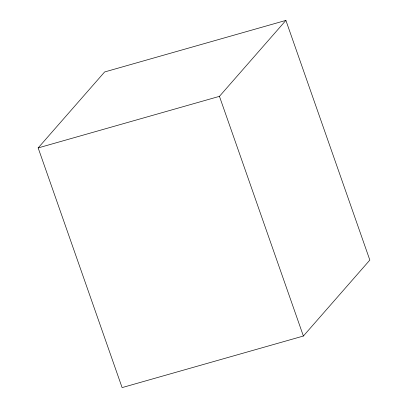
<?xml version="1.0" encoding="UTF-8"?>
<svg xmlns="http://www.w3.org/2000/svg" width="408" height="408" viewBox="0 0 408 408"><rect width="100%" height="100%" fill="white"/><g stroke="black" fill="none" stroke-linecap="round" stroke-linejoin="round"><path stroke-width="0.61" d="M38.163 147.92L104.616 71.971L285.901 20.4L369.837 260.08L303.384 336.029L122.099 387.6L38.163 147.92L219.448 96.349L285.901 20.4M219.448 96.349L303.384 336.029"/></g></svg>
